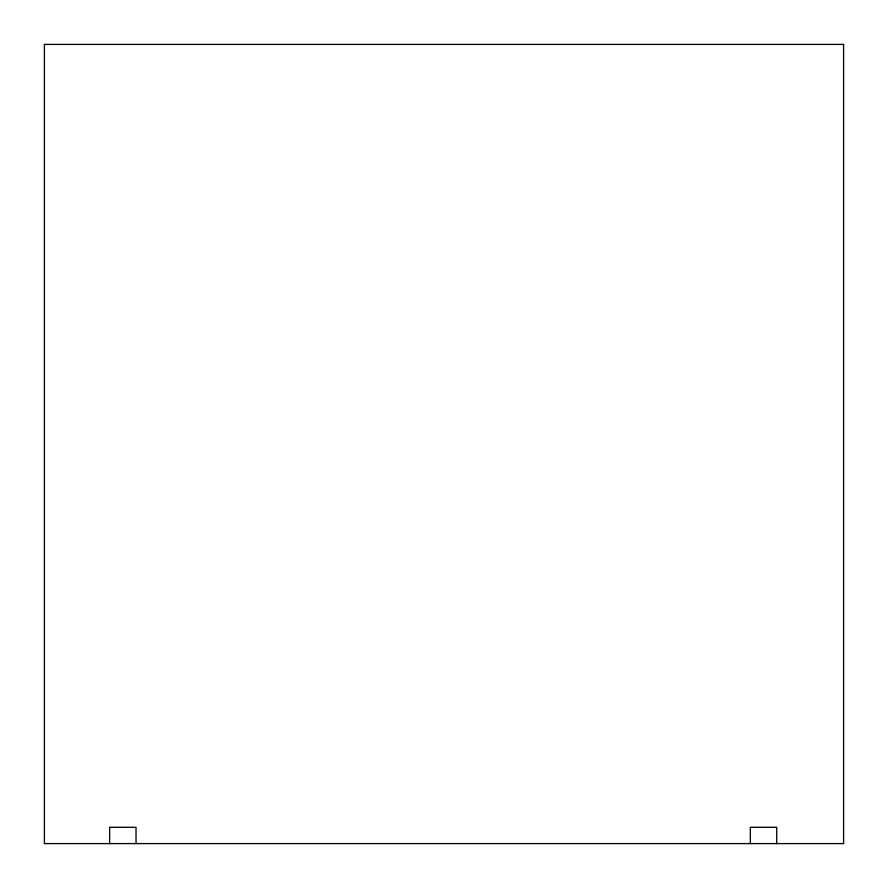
<?xml version="1.0" encoding="UTF-8"?>
<svg xmlns="http://www.w3.org/2000/svg" width="888" height="888" viewBox="0 0 888 888"><rect width="100%" height="100%" fill="white"/><g stroke="black" fill="none" stroke-linecap="round" stroke-linejoin="round"><path stroke-width="1.33" d="M776.723 843.6L776.723 827.294L750.327 827.294L750.327 843.6M136.031 843.6L136.031 827.294L109.646 827.294L109.646 843.6M843.6 44.4L44.4 44.4L44.4 843.6L843.6 843.6L843.6 44.4"/></g></svg>
